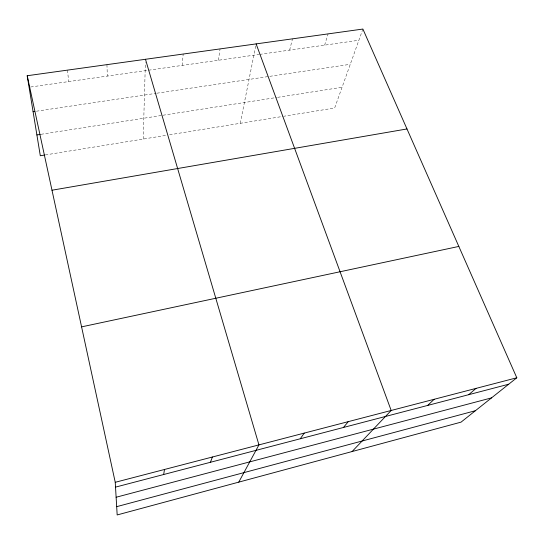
<?xml version="1.0" encoding="UTF-8"?>
<svg xmlns="http://www.w3.org/2000/svg" width="544" height="544" viewBox="0 0 544 544"><rect width="100%" height="100%" fill="white"/><g stroke="black" fill="none" stroke-linecap="round" stroke-linejoin="round"><path stroke-width="0.41" stroke-dasharray="2.72 2.04" d="M143.194 139.06L145.391 62.54M182.179 65.423L183.178 54.04M218.409 60.262L220.055 48.912M240.251 123.318L255.972 44.703M289.626 50.123L292.495 38.842M324.625 45.138L328.073 33.891M362.889 29.05L334.662 107.998L283.92 116.232M45.302 154.945L166.274 135.32M169.572 134.783L283.091 116.362M41.031 134.293L162.146 115.369M162.982 115.24L276.78 97.464M277.617 97.335L342.074 87.264M36.387 111.214L156.04 93.33M156.869 93.208L350.288 64.301M30.729 86.986L258.856 54.502M259.692 54.386L358.877 40.263M67.524 70.122L68.639 81.586M106.944 64.641L107.324 76.078"/><path stroke-width="0.82" d="M163.649 474.524L164.506 469.472M210.453 462.278L212.391 457.008M238.768 482.134L258.944 444.89L145.486 59.282M300.302 438.763L304.225 433.106M343.448 427.468L348.289 421.634M352.09 451.547L391.177 410.475L256.129 43.894M427.632 405.436L434.18 399.276M468.697 394.692L476.041 388.382M516.8 377.774L461.054 422.137L117.171 514.95L115.24 482.297L27.2 75.732L362.889 29.05L516.8 377.774L115.24 482.297M116.681 506.661L475.408 410.713M116.124 497.243L491.538 397.875M115.525 487.118L508.701 384.22M81.58 326.869L458.83 246.432M51.993 190.216L406.98 128.955M44.472 155.081L40.304 155.754L27.2 75.732M36.897 134.939L40.202 134.422M33.089 111.71L34.741 111.459"/></g></svg>
